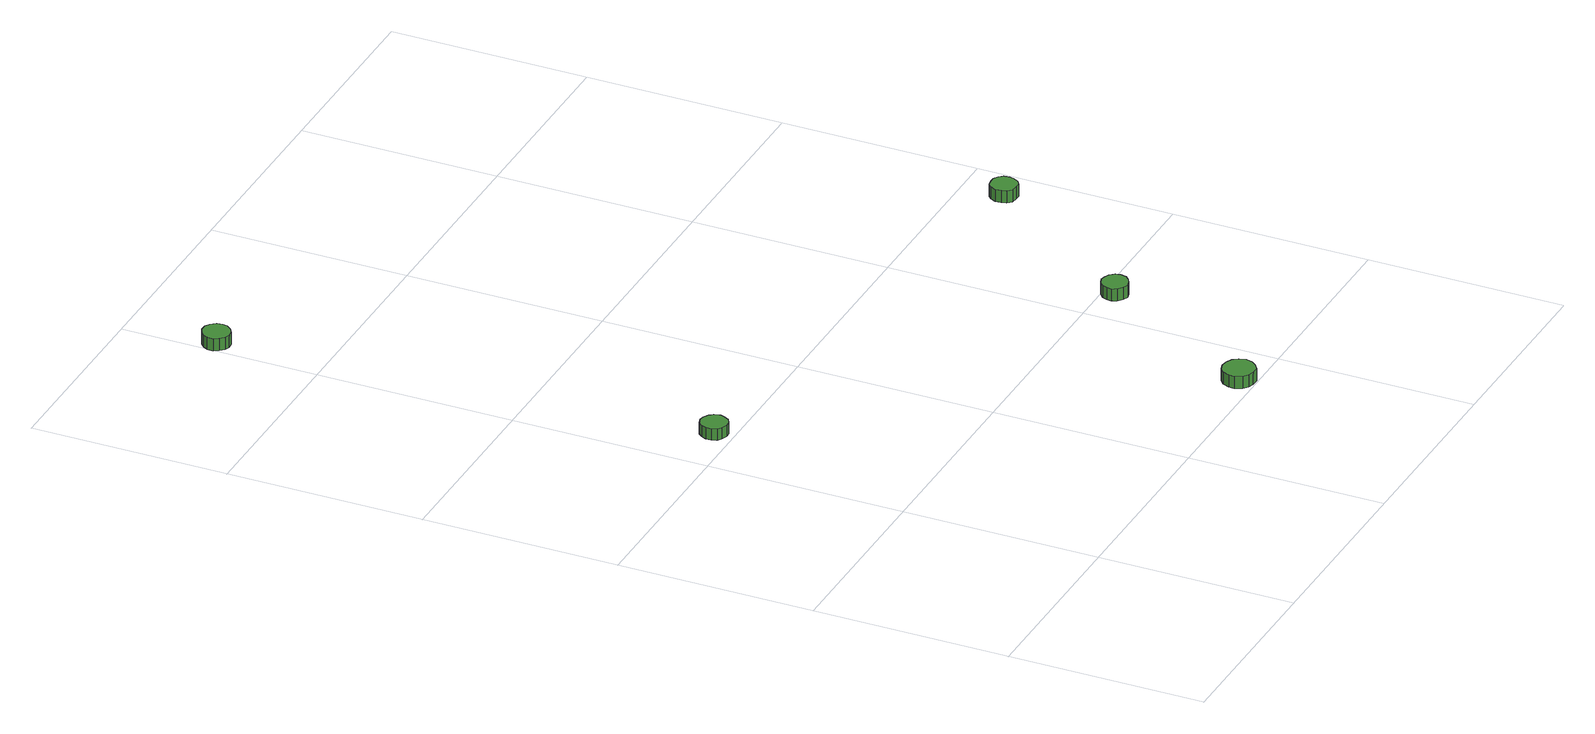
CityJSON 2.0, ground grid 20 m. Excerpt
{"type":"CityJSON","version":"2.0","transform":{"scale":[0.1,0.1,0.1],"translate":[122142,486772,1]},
"CityObjects":{
"tree1":{"type":"SolitaryVegetationObject","attributes":{"function":"something"},"geometry":[{"type":"MultiSurface","lod":"1","boundaries":[[[0,1,2,3,4,5,6,7,8,9,10,11,12,13,14]],[[15,16,17,18,19,20,21,22,23,24,25,26,27,28,29]],[[0,29,28,1]],[[1,28,27,2]],[[2,27,26,3]],[[3,26,25,4]],[[4,25,24,5]],[[5,24,23,6]],[[6,23,22,7]],[[7,22,21,8]],[[8,21,20,9]],[[9,20,19,10]],[[10,19,18,11]],[[11,18,17,12]],[[12,17,16,13]],[[13,16,15,14]],[[14,15,29,0]]]}]},
"tree2":{"type":"SolitaryVegetationObject","attributes":{"function":"something"},"geometry":[{"type":"MultiSurface","lod":"1","boundaries":[[[30,31,32,33,34,35,36,37,38,39,40,41,42,43,44]],[[45,46,47,48,49,50,51,52,53,54,55,56,57,58,59]],[[30,59,58,31]],[[31,58,57,32]],[[32,57,56,33]],[[33,56,55,34]],[[34,55,54,35]],[[35,54,53,36]],[[36,53,52,37]],[[37,52,51,38]],[[38,51,50,39]],[[39,50,49,40]],[[40,49,48,41]],[[41,48,47,42]],[[42,47,46,43]],[[43,46,45,44]],[[44,45,59,30]]]}]},
"tree3":{"type":"SolitaryVegetationObject","attributes":{"function":"something"},"geometry":[{"type":"MultiSurface","lod":"1","boundaries":[[[60,61,62,63,64,65,66,67,68,69,70,71,72,73,74]],[[75,76,77,78,79,80,81,82,83,84,85,86,87,88,89]],[[60,89,88,61]],[[61,88,87,62]],[[62,87,86,63]],[[63,86,85,64]],[[64,85,84,65]],[[65,84,83,66]],[[66,83,82,67]],[[67,82,81,68]],[[68,81,80,69]],[[69,80,79,70]],[[70,79,78,71]],[[71,78,77,72]],[[72,77,76,73]],[[73,76,75,74]],[[74,75,89,60]]]}]},
"tree4":{"type":"SolitaryVegetationObject","attributes":{"function":"something"},"geometry":[{"type":"MultiSurface","lod":"1","boundaries":[[[90,91,92,93,94,95,96,97,98,99,100,101,102,103,104]],[[105,106,107,108,109,110,111,112,113,114,115,116,117,118,119]],[[90,119,118,91]],[[91,118,117,92]],[[92,117,116,93]],[[93,116,115,94]],[[94,115,114,95]],[[95,114,113,96]],[[96,113,112,97]],[[97,112,111,98]],[[98,111,110,99]],[[99,110,109,100]],[[100,109,108,101]],[[101,108,107,102]],[[102,107,106,103]],[[103,106,105,104]],[[104,105,119,90]]]}]},
"tree5":{"type":"SolitaryVegetationObject","attributes":{"function":"something"},"geometry":[{"type":"MultiSurface","lod":"1","boundaries":[[[120,121,122,123,124,125,126,127,128,129,130,131,132,133,134]],[[135,136,137,138,139,140,141,142,143,144,145,146,147,148,149]],[[120,149,148,121]],[[121,148,147,122]],[[122,147,146,123]],[[123,146,145,124]],[[124,145,144,125]],[[125,144,143,126]],[[126,143,142,127]],[[127,142,141,128]],[[128,141,140,129]],[[129,140,139,130]],[[130,139,138,131]],[[131,138,137,132]],[[132,137,136,133]],[[133,136,135,134]],[[134,135,149,120]]]}]}
},
"vertices":[
[66,417,16],[64,423,16],[61,427,16],[56,430,16],[51,431,16],[45,429,16],[41,425,16],[39,420,16],[39,414,16],[41,409,16],[45,406,16],[51,404,16],[56,404,16],[61,407,16],[64,412,16],[64,412,4],[61,407,4],[56,404,4],[51,404,4],[45,406,4],[41,409,4],[39,414,4],[39,420,4],[41,425,4],[45,429,4],[51,431,4],[56,430,4],[61,427,4],[64,423,4],[66,417,4],
[28,909,13],[27,915,13],[23,920,13],[18,923,13],[12,923,13],[7,921,13],[3,917,13],[0,912,13],[0,906,13],[3,901,13],[7,897,13],[12,895,13],[18,896,13],[23,899,13],[27,904,13],[27,904,0],[23,899,0],[18,896,0],[12,895,0],[7,897,0],[3,901,0],[0,906,0],[0,912,0],[3,917,0],[7,921,0],[12,923,0],[18,923,0],[23,920,0],[27,915,0],[28,909,0],
[366,17,14],[364,24,14],[360,29,14],[354,32,14],[347,33,14],[341,31,14],[336,27,14],[333,20,14],[333,14,14],[336,7,14],[341,3,14],[347,1,14],[354,1,14],[360,5,14],[364,10,14],[364,10,1],[360,5,1],[354,1,1],[347,1,1],[341,3,1],[336,7,1],[333,14,1],[333,20,1],[336,27,1],[341,31,1],[347,33,1],[354,32,1],[360,29,1],[364,24,1],[366,17,1],
[458,188,14],[457,193,14],[453,198,14],[448,200,14],[443,201,14],[438,199,14],[433,195,14],[431,190,14],[431,185,14],[433,180,14],[438,176,14],[443,174,14],[448,175,14],[453,178,14],[457,182,14],[457,182,1],[453,178,1],[448,175,1],[443,174,1],[438,176,1],[433,180,1],[431,185,1],[431,190,1],[433,195,1],[438,199,1],[443,201,1],[448,200,1],[453,198,1],[457,193,1],[458,188,1],
[579,357,13],[578,363,13],[575,367,13],[570,370,13],[565,370,13],[559,369,13],[555,365,13],[553,360,13],[553,354,13],[555,349,13],[559,345,13],[565,344,13],[570,344,13],[575,347,13],[578,352,13],[578,352,0],[575,347,0],[570,344,0],[565,344,0],[559,345,0],[555,349,0],[553,354,0],[553,360,0],[555,365,0],[559,369,0],[565,370,0],[570,370,0],[575,367,0],[578,363,0],[579,357,0]
]}
